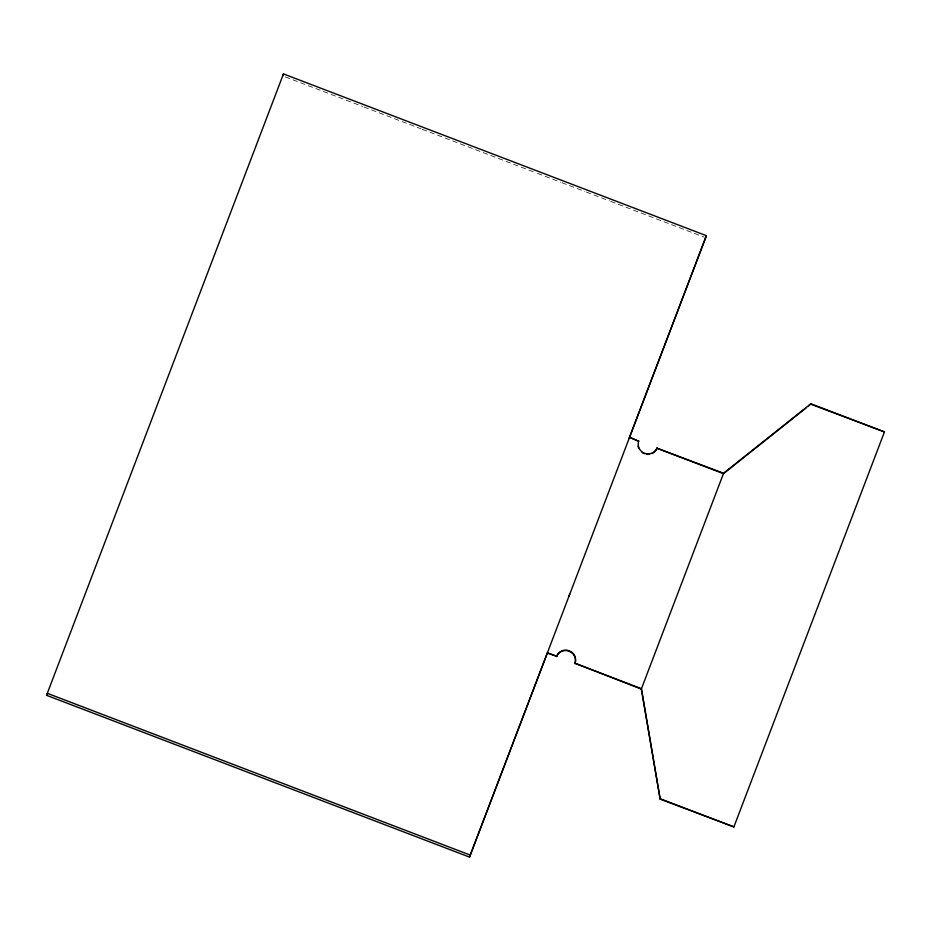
<?xml version="1.0" encoding="UTF-8"?>
<svg xmlns="http://www.w3.org/2000/svg" width="931" height="931" viewBox="0 0 931 931"><rect width="100%" height="100%" fill="white"/><g stroke="black" fill="none" stroke-linecap="round" stroke-linejoin="round"><path stroke-width="0.7" stroke-dasharray="4.66 3.49" d="M285.363 76.924L362.636 106.483M363.986 107.007L420.917 128.781M422.278 129.304L536.14 172.863M537.501 173.375L560.543 182.197M561.893 182.709L584.947 191.53M586.297 192.042L609.34 200.863M610.701 201.375L704.232 237.161"/><path stroke-width="1.4" d="M46.55 695.306L283.466 73.91L706.396 235.694L470.295 855.112L469.48 857.09L46.55 695.306L47.365 693.327L470.295 855.112M469.48 857.09L547.451 652.724L556.645 656.239A9.845 9.613 22.3 0 1 569.26 650.781A9.845 9.613 22.3 0 1 575.032 663.279L641.471 688.696L660.172 799.17L733.896 826.903L660.335 798.775M568.678 596.841L569.714 594.141M629.112 438.303L706.396 235.694M733.733 827.31L884.45 431.914L810.901 403.786L723.596 473.239L641.308 689.091L660.172 799.17M282.652 75.888L283.466 73.91M638.608 441.189L629.577 437.279L637.293 440.689M547.288 653.12L556.645 656.239M651.875 453.548A9.845 9.613 22.3 0 0 656.995 448.23L723.596 473.239M641.308 689.091L575.032 663.279M808.469 405.986L810.901 403.786M884.45 431.914L810.738 404.182M806.199 407.79L723.434 473.646L656.995 448.23M649.431 454.247A9.845 9.613 22.3 0 1 646.87 454.293M644.38 453.688A9.845 9.613 22.3 0 1 642.111 452.466M638.875 448.567A9.845 9.613 22.3 0 1 638.119 446.147M556.482 656.646A9.845 9.613 22.3 0 1 569.097 651.176A9.845 9.613 22.3 0 1 574.869 663.675M657.158 447.834A9.845 9.613 22.3 0 1 644.543 453.292A9.845 9.613 22.3 0 1 638.771 440.794"/></g></svg>
